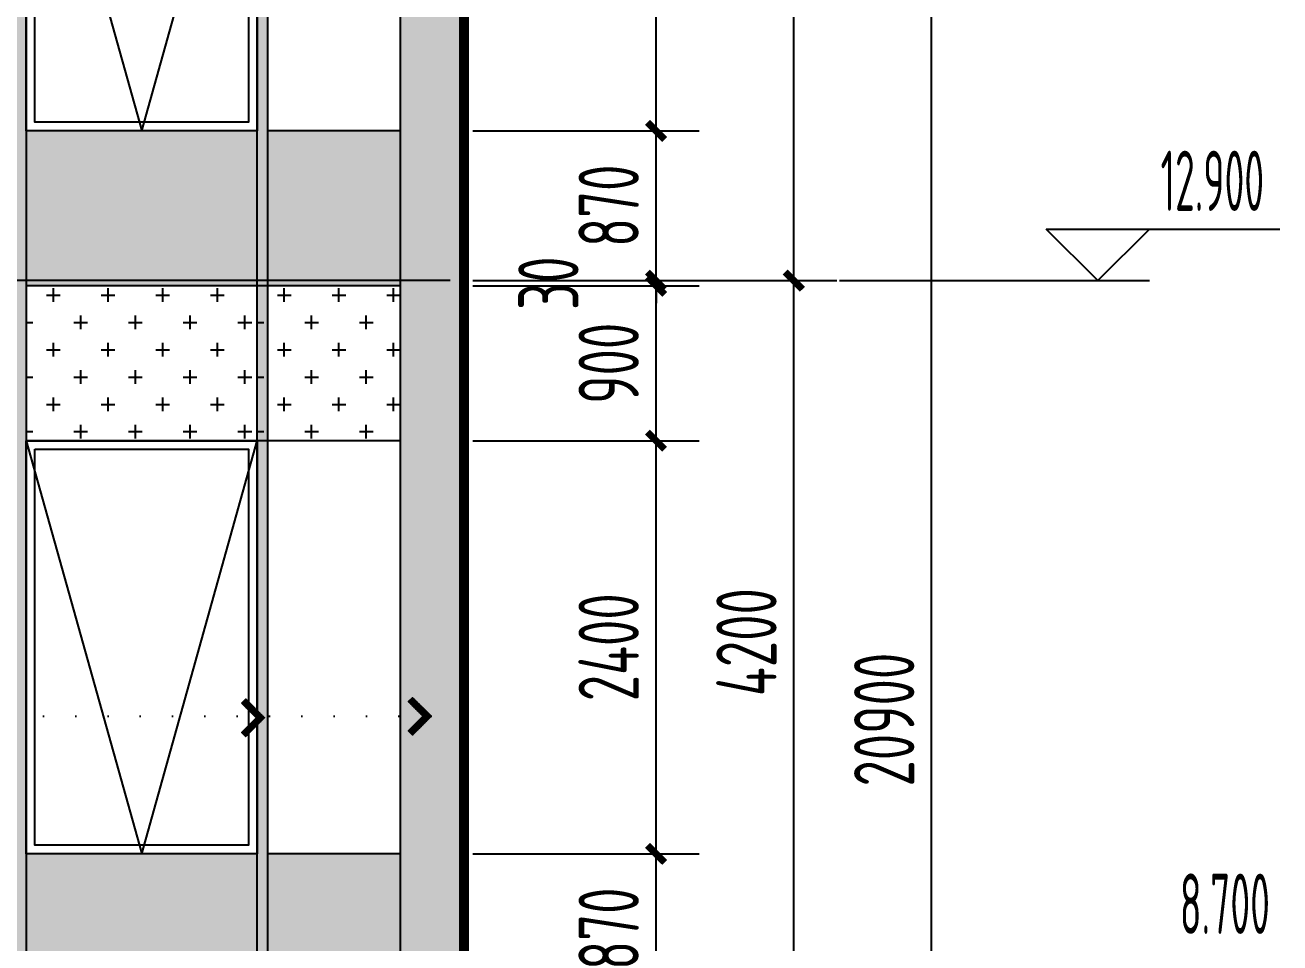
# Model space of a CAD drawing. Extents: x -863035 to 270371, y -8918 to 240488.
# Drawn here: x -263797 to -256511, y 129009 to 134341 of the extents above; entities that cross this region are included whole.
import ezdxf

# ---------------------------------------------------------------- set-up
doc = ezdxf.new("R2010")
doc.units = 0
doc.header["$LTSCALE"] = 1000
doc.header["$MEASUREMENT"] = 0
doc.linetypes.add('109-34 轴网$0$L1$0$$AUDIT_BAD_LTYPE1', pattern=[0])
doc.linetypes.add('DOT2', pattern=[0.125, 0, -0.125])
for name, color, linetype in [('01-标注_尺寸', 124, 'Continuous'), ('01-标注_标高', 200, 'Continuous'), ('01-标注_符号', 200, 'Continuous'), ('01-标注_轴线坐标', 132, 'Continuous'), ('02-TEXT_标注', 130, 'Continuous'), ('05-填充_156', 156, 'Continuous'), ('05-填充_18', 18, 'Continuous'), ('05-填充_天正', 26, 'Continuous'), ('A-C_窗', 140, 'Continuous'), ('D_铝板', 181, 'Continuous'), ('E-立面', 255, 'Continuous'), ('E-立面轮廓', 241, 'Continuous')]:
    doc.layers.add(name, color=color, linetype=linetype)
doc.layers.add('04-不打印_辅助线', color=165, linetype='Continuous', plot=False)
doc.styles.add('_TCH_DIM', font='ROS1', dxfattribs={"width": 0.75, "bigfont": 'JD'})
doc.styles.add('_TCH_DIM_T3', font='ROS1', dxfattribs={"width": 0.75, "bigfont": 'JD'})
doc.styles.add('logo-3', font='', dxfattribs={"width": 0.8})
doc.styles.get('logo-3').set_extended_font_data('SimSun')
doc.dimstyles.new('_TCH_ARCH&&100', dxfattribs={"dimtxt": 350, "dimasz": 100, "dimexe": 250, "dimexo": 300, "dimgap": 100, "dimtad": 1, "dimdec": 0, "dimzin": 0, "dimdsep": 46, "dimtxsty": '_TCH_DIM_T3', "dimblk": 'ARCHTICK', "dimcen": 0.09, "dimclrt": 7, "dimazin": 2, "dimtfac": 1, "dimtdec": 0, "dimtix": 1, "dimtmove": 2, "dimatfit": 3, "dimfxl": 0, "dimtolj": 1, "dimtzin": 0, "dimarcsym": 0})
doc.dimstyles.new('副本 ISO-1', dxfattribs={"dimtxt": 2.5, "dimasz": 1.5, "dimexe": 1.25, "dimexo": 0.625, "dimtad": 1, "dimdec": 0, "dimtxsty": 'logo-3', "dimblk": 'ARCHTICK', "dimcen": 2.5, "dimdle": 1, "dimadec": 0, "dimazin": 0, "dimtfac": 1, "dimtdec": 0, "dimtix": 1, "dimtmove": 0, "dimatfit": 3, "dimldrblk": 'AR', "dimfxl": 0, "dimarcsym": 0})

# ---------------------------------------------------------------- blocks, each defined once
blk = doc.blocks.new('*U23')
at = {"layer": '05-填充_18'}
h = blk.add_hatch(color=256, dxfattribs=at)
h.dxf.hatch_style = 1
h.paths.add_polyline_path([(60, -15050), (0, -15050), (0, 310), (60, 310)])
blk.add_lwpolyline([(60, -15050), (0, -15050), (0, 310), (60, 310)], close=True)
blk = doc.blocks.new('A$C2DDF4F07')
at = {"layer": 'A-C_窗'}
for points in [[(0, 2400), (1340, 2400), (1340, 0), (0, 0)], [(50, 2350), (1290, 2350), (1290, 50), (50, 50)]]:
    blk.add_lwpolyline(points, close=True, dxfattribs=at)
blk.add_lwpolyline([(0, 2400), (670, 0), (1340, 2400)], dxfattribs=at)
blk = doc.blocks.new('_ArchTick')
at = {"color": 0, "linetype": 'ByBlock', "const_width": 0.4}
blk.add_lwpolyline([(-0.5, -0.5), (0.5, 0.5)], dxfattribs=at)
blk = doc.blocks.new('*X7')
at = {"color": 0}
for p, q in [((-1012.3116, 1692.7221), (-1012.3116, 1692.7226)), ((-1012.3115, 1692.7227), (-1012.2838, 1692.7227)), ((-1012.3111, 1692.7217), (-1012.2828, 1692.7217)), ((-1012.3106, 1692.7211), (-1012.3106, 1692.7236)), ((-1012.3105, 1692.7237), (-1012.2848, 1692.7237)), ((-1012.3101, 1692.7207), (-1012.2818, 1692.7207)), ((-1012.3096, 1692.7201), (-1012.3096, 1692.7246)), ((-1012.3095, 1692.7247), (-1012.2858, 1692.7247)), ((-1012.3086, 1692.7191), (-1012.3086, 1692.7256)), ((-1012.3085, 1692.7257), (-1012.2868, 1692.7257)), ((-1012.3076, 1692.7181), (-1012.3076, 1692.7266)), ((-1012.3075, 1692.7267), (-1012.2878, 1692.7267)), ((-1012.3066, 1692.7171), (-1012.3066, 1692.7276)), ((-1012.3065, 1692.7277), (-1012.2888, 1692.7277)), ((-1012.3056, 1692.7161), (-1012.3056, 1692.7286)), ((-1012.3055, 1692.7287), (-1012.2898, 1692.7287)), ((-1012.3046, 1692.7151), (-1012.3046, 1692.7296)), ((-1012.3045, 1692.7297), (-1012.2908, 1692.7297)), ((-1012.3036, 1692.7141), (-1012.3036, 1692.7306)), ((-1012.3035, 1692.7307), (-1012.2918, 1692.7307)), ((-1012.3026, 1692.7131), (-1012.3026, 1692.7316)), ((-1012.3025, 1692.7317), (-1012.2928, 1692.7317)), ((-1012.3016, 1692.7121), (-1012.3016, 1692.7326)), ((-1012.3015, 1692.7327), (-1012.2938, 1692.7327)), ((-1012.3006, 1692.7111), (-1012.3006, 1692.7336)), ((-1012.3005, 1692.7337), (-1012.2948, 1692.7337)), ((-1012.2996, 1692.7101), (-1012.2996, 1692.7346)), ((-1012.2995, 1692.7347), (-1012.2958, 1692.7347)), ((-1012.2986, 1692.7091), (-1012.2986, 1692.7356)), ((-1012.2985, 1692.7357), (-1012.2968, 1692.7357)), ((-1012.2976, 1692.7081), (-1012.2976, 1692.7364)), ((-1012.2966, 1692.7071), (-1012.2966, 1692.7354)), ((-1012.2956, 1692.7061), (-1012.2956, 1692.7344)), ((-1012.2946, 1692.7051), (-1012.2946, 1692.7334)), ((-1012.2936, 1692.7041), (-1012.2936, 1692.7324)), ((-1012.2926, 1692.7031), (-1012.2926, 1692.7314)), ((-1012.2916, 1692.7021), (-1012.2916, 1692.7304)), ((-1012.2906, 1692.7011), (-1012.2906, 1692.7294)), ((-1012.2896, 1692.7001), (-1012.2896, 1692.7284)), ((-1012.2886, 1692.6991), (-1012.2886, 1692.7274)), ((-1012.2876, 1692.6981), (-1012.2876, 1692.7264)), ((-1012.2866, 1692.6971), (-1012.2866, 1692.7254)), ((-1012.2856, 1692.6961), (-1012.2856, 1692.7244)), ((-1012.2846, 1692.6951), (-1012.2846, 1692.7234)), ((-1012.2836, 1692.6941), (-1012.2836, 1692.7224)), ((-1012.2826, 1692.6931), (-1012.2826, 1692.7214)), ((-1012.3091, 1692.7197), (-1012.2808, 1692.7197)), ((-1012.3081, 1692.7187), (-1012.2798, 1692.7187)), ((-1012.3071, 1692.7177), (-1012.2788, 1692.7177)), ((-1012.3061, 1692.7167), (-1012.2778, 1692.7167)), ((-1012.3051, 1692.7157), (-1012.2768, 1692.7157)), ((-1012.3041, 1692.7147), (-1012.2758, 1692.7147)), ((-1012.3031, 1692.7137), (-1012.2748, 1692.7137)), ((-1012.3021, 1692.7127), (-1012.2738, 1692.7127)), ((-1012.3011, 1692.7117), (-1012.2728, 1692.7117)), ((-1012.3001, 1692.7107), (-1012.2718, 1692.7107)), ((-1012.2991, 1692.7097), (-1012.2708, 1692.7097)), ((-1012.2981, 1692.7087), (-1012.2698, 1692.7087)), ((-1012.2971, 1692.7077), (-1012.2688, 1692.7077)), ((-1012.2961, 1692.7067), (-1012.2678, 1692.7067)), ((-1012.2951, 1692.7057), (-1012.2668, 1692.7057)), ((-1012.2941, 1692.7047), (-1012.2658, 1692.7047)), ((-1012.2931, 1692.7037), (-1012.2648, 1692.7037)), ((-1012.2921, 1692.7027), (-1012.2638, 1692.7027)), ((-1012.2911, 1692.7017), (-1012.2628, 1692.7017)), ((-1012.2901, 1692.7007), (-1012.2618, 1692.7007)), ((-1012.2891, 1692.6997), (-1012.2608, 1692.6997)), ((-1012.2881, 1692.6987), (-1012.2598, 1692.6987)), ((-1012.2871, 1692.6977), (-1012.2588, 1692.6977)), ((-1012.2861, 1692.6967), (-1012.2578, 1692.6967)), ((-1012.2851, 1692.6957), (-1012.2568, 1692.6957)), ((-1012.2841, 1692.6947), (-1012.2558, 1692.6947)), ((-1012.2831, 1692.6937), (-1012.2548, 1692.6937)), ((-1012.2821, 1692.6927), (-1012.2538, 1692.6927)), ((-1012.2816, 1692.6921), (-1012.2816, 1692.7204)), ((-1012.2811, 1692.6917), (-1012.2528, 1692.6917)), ((-1012.2806, 1692.6911), (-1012.2806, 1692.7194)), ((-1012.2801, 1692.6907), (-1012.2518, 1692.6907)), ((-1012.2796, 1692.6901), (-1012.2796, 1692.7184)), ((-1012.2791, 1692.6897), (-1012.2508, 1692.6897)), ((-1012.2786, 1692.6891), (-1012.2786, 1692.7174)), ((-1012.2781, 1692.6887), (-1012.2498, 1692.6887)), ((-1012.2776, 1692.6881), (-1012.2776, 1692.7164)), ((-1012.2771, 1692.6877), (-1012.2488, 1692.6877)), ((-1012.2766, 1692.6871), (-1012.2766, 1692.7154)), ((-1012.2761, 1692.6867), (-1012.2478, 1692.6867)), ((-1012.2756, 1692.6861), (-1012.2756, 1692.7144)), ((-1012.2751, 1692.6857), (-1012.2468, 1692.6857)), ((-1012.2746, 1692.6851), (-1012.2746, 1692.7134)), ((-1012.2741, 1692.6847), (-1012.2458, 1692.6847)), ((-1012.2736, 1692.6841), (-1012.2736, 1692.7124)), ((-1012.2731, 1692.6837), (-1012.2448, 1692.6837)), ((-1012.2726, 1692.6831), (-1012.2726, 1692.7114)), ((-1012.2721, 1692.6827), (-1012.2438, 1692.6827)), ((-1012.2716, 1692.6821), (-1012.2716, 1692.7104)), ((-1012.2711, 1692.6817), (-1012.2428, 1692.6817)), ((-1012.2706, 1692.6811), (-1012.2706, 1692.7094)), ((-1012.2701, 1692.6807), (-1012.2418, 1692.6807)), ((-1012.2696, 1692.6801), (-1012.2696, 1692.7084)), ((-1012.2691, 1692.6797), (-1012.2408, 1692.6797)), ((-1012.2686, 1692.6791), (-1012.2686, 1692.7074)), ((-1012.2681, 1692.6787), (-1012.2398, 1692.6787)), ((-1012.2676, 1692.6781), (-1012.2676, 1692.7064)), ((-1012.2671, 1692.6777), (-1012.2388, 1692.6777)), ((-1012.2666, 1692.6771), (-1012.2666, 1692.7054)), ((-1012.2661, 1692.6767), (-1012.2378, 1692.6767)), ((-1012.2656, 1692.6761), (-1012.2656, 1692.7044)), ((-1012.2651, 1692.6757), (-1012.2368, 1692.6757)), ((-1012.2646, 1692.6751), (-1012.2646, 1692.7034)), ((-1012.2636, 1692.6741), (-1012.2636, 1692.7024)), ((-1012.2626, 1692.6731), (-1012.2626, 1692.7014)), ((-1012.2616, 1692.6721), (-1012.2616, 1692.7004)), ((-1012.2606, 1692.6711), (-1012.2606, 1692.6994)), ((-1012.2596, 1692.6701), (-1012.2596, 1692.6984)), ((-1012.2586, 1692.6424), (-1012.2586, 1692.6974)), ((-1012.2576, 1692.6434), (-1012.2576, 1692.6964)), ((-1012.2566, 1692.6444), (-1012.2566, 1692.6954)), ((-1012.2556, 1692.6454), (-1012.2556, 1692.6944)), ((-1012.2546, 1692.6464), (-1012.2546, 1692.6934)), ((-1012.2536, 1692.6474), (-1012.2536, 1692.6924)), ((-1012.2526, 1692.6484), (-1012.2526, 1692.6914)), ((-1012.2516, 1692.6494), (-1012.2516, 1692.6904)), ((-1012.2506, 1692.6504), (-1012.2506, 1692.6894)), ((-1012.2496, 1692.6514), (-1012.2496, 1692.6884)), ((-1012.2486, 1692.6524), (-1012.2486, 1692.6874)), ((-1012.2476, 1692.6534), (-1012.2476, 1692.6864)), ((-1012.2466, 1692.6544), (-1012.2466, 1692.6854)), ((-1012.2456, 1692.6554), (-1012.2456, 1692.6844)), ((-1012.2446, 1692.6564), (-1012.2446, 1692.6834)), ((-1012.2436, 1692.6574), (-1012.2436, 1692.6824)), ((-1012.2426, 1692.6584), (-1012.2426, 1692.6814)), ((-1012.2416, 1692.6594), (-1012.2416, 1692.6804)), ((-1012.2406, 1692.6604), (-1012.2406, 1692.6794)), ((-1012.2396, 1692.6614), (-1012.2396, 1692.6784)), ((-1012.2386, 1692.6624), (-1012.2386, 1692.6774)), ((-1012.2376, 1692.6634), (-1012.2376, 1692.6764)), ((-1012.2986, 1692.6307), (-1012.2703, 1692.6307)), ((-1012.2986, 1692.6042), (-1012.2986, 1692.6307)), ((-1012.2976, 1692.6317), (-1012.2693, 1692.6317)), ((-1012.2976, 1692.6034), (-1012.2976, 1692.6317)), ((-1012.2966, 1692.6327), (-1012.2683, 1692.6327)), ((-1012.2966, 1692.6044), (-1012.2966, 1692.6327)), ((-1012.2956, 1692.6337), (-1012.2673, 1692.6337)), ((-1012.2956, 1692.6054), (-1012.2956, 1692.6337)), ((-1012.2946, 1692.6347), (-1012.2663, 1692.6347)), ((-1012.2946, 1692.6064), (-1012.2946, 1692.6347)), ((-1012.2936, 1692.6357), (-1012.2653, 1692.6357)), ((-1012.2936, 1692.6074), (-1012.2936, 1692.6357)), ((-1012.2926, 1692.6367), (-1012.2643, 1692.6367)), ((-1012.2926, 1692.6084), (-1012.2926, 1692.6367)), ((-1012.2916, 1692.6377), (-1012.2633, 1692.6377)), ((-1012.2916, 1692.6094), (-1012.2916, 1692.6377)), ((-1012.2906, 1692.6387), (-1012.2623, 1692.6387)), ((-1012.2906, 1692.6104), (-1012.2906, 1692.6387)), ((-1012.2896, 1692.6397), (-1012.2613, 1692.6397)), ((-1012.2896, 1692.6114), (-1012.2896, 1692.6397)), ((-1012.2886, 1692.6407), (-1012.2603, 1692.6407)), ((-1012.2886, 1692.6124), (-1012.2886, 1692.6407)), ((-1012.2876, 1692.6417), (-1012.2593, 1692.6417)), ((-1012.2876, 1692.6134), (-1012.2876, 1692.6417)), ((-1012.2866, 1692.6427), (-1012.2583, 1692.6427)), ((-1012.2866, 1692.6144), (-1012.2866, 1692.6427)), ((-1012.2856, 1692.6437), (-1012.2573, 1692.6437)), ((-1012.2856, 1692.6154), (-1012.2856, 1692.6437)), ((-1012.2846, 1692.6447), (-1012.2563, 1692.6447)), ((-1012.2846, 1692.6164), (-1012.2846, 1692.6447)), ((-1012.2836, 1692.6457), (-1012.2553, 1692.6457)), ((-1012.2836, 1692.6174), (-1012.2836, 1692.6457)), ((-1012.2826, 1692.6467), (-1012.2543, 1692.6467)), ((-1012.2826, 1692.6184), (-1012.2826, 1692.6467)), ((-1012.2816, 1692.6477), (-1012.2533, 1692.6477)), ((-1012.2816, 1692.6194), (-1012.2816, 1692.6477)), ((-1012.2806, 1692.6487), (-1012.2523, 1692.6487)), ((-1012.2806, 1692.6204), (-1012.2806, 1692.6487)), ((-1012.2796, 1692.6497), (-1012.2513, 1692.6497)), ((-1012.2796, 1692.6214), (-1012.2796, 1692.6497)), ((-1012.2786, 1692.6507), (-1012.2503, 1692.6507)), ((-1012.2786, 1692.6224), (-1012.2786, 1692.6507)), ((-1012.2776, 1692.6517), (-1012.2493, 1692.6517)), ((-1012.2776, 1692.6234), (-1012.2776, 1692.6517)), ((-1012.2766, 1692.6527), (-1012.2483, 1692.6527)), ((-1012.2766, 1692.6244), (-1012.2766, 1692.6527)), ((-1012.2756, 1692.6537), (-1012.2473, 1692.6537)), ((-1012.2756, 1692.6254), (-1012.2756, 1692.6537)), ((-1012.2746, 1692.6547), (-1012.2463, 1692.6547)), ((-1012.2746, 1692.6264), (-1012.2746, 1692.6547)), ((-1012.2736, 1692.6557), (-1012.2453, 1692.6557)), ((-1012.2736, 1692.6274), (-1012.2736, 1692.6557)), ((-1012.2726, 1692.6567), (-1012.2443, 1692.6567)), ((-1012.2726, 1692.6284), (-1012.2726, 1692.6567)), ((-1012.2716, 1692.6577), (-1012.2433, 1692.6577)), ((-1012.2716, 1692.6294), (-1012.2716, 1692.6577)), ((-1012.2706, 1692.6587), (-1012.2423, 1692.6587)), ((-1012.2706, 1692.6304), (-1012.2706, 1692.6587)), ((-1012.2696, 1692.6597), (-1012.2413, 1692.6597)), ((-1012.2696, 1692.6314), (-1012.2696, 1692.6597)), ((-1012.2686, 1692.6607), (-1012.2403, 1692.6607)), ((-1012.2686, 1692.6324), (-1012.2686, 1692.6607)), ((-1012.2676, 1692.6617), (-1012.2393, 1692.6617)), ((-1012.2676, 1692.6334), (-1012.2676, 1692.6617)), ((-1012.2666, 1692.6627), (-1012.2383, 1692.6627)), ((-1012.2666, 1692.6344), (-1012.2666, 1692.6627)), ((-1012.2656, 1692.6637), (-1012.2373, 1692.6637)), ((-1012.2656, 1692.6354), (-1012.2656, 1692.6637)), ((-1012.2646, 1692.6647), (-1012.2363, 1692.6647)), ((-1012.2646, 1692.6364), (-1012.2646, 1692.6647)), ((-1012.2641, 1692.6747), (-1012.2358, 1692.6747)), ((-1012.2636, 1692.6657), (-1012.2353, 1692.6657)), ((-1012.2636, 1692.6374), (-1012.2636, 1692.6657)), ((-1012.2631, 1692.6737), (-1012.2348, 1692.6737)), ((-1012.2626, 1692.6667), (-1012.2343, 1692.6667)), ((-1012.2626, 1692.6384), (-1012.2626, 1692.6667)), ((-1012.2621, 1692.6727), (-1012.2338, 1692.6727)), ((-1012.2616, 1692.6677), (-1012.2333, 1692.6677)), ((-1012.2616, 1692.6394), (-1012.2616, 1692.6677)), ((-1012.2611, 1692.6717), (-1012.2328, 1692.6717)), ((-1012.2606, 1692.6687), (-1012.2323, 1692.6687)), ((-1012.2606, 1692.6404), (-1012.2606, 1692.6687)), ((-1012.2601, 1692.6707), (-1012.2318, 1692.6707)), ((-1012.2596, 1692.6697), (-1012.2313, 1692.6697)), ((-1012.2596, 1692.6414), (-1012.2596, 1692.6697)), ((-1012.2366, 1692.6644), (-1012.2366, 1692.6754)), ((-1012.2356, 1692.6654), (-1012.2356, 1692.6744)), ((-1012.2346, 1692.6664), (-1012.2346, 1692.6734)), ((-1012.2336, 1692.6674), (-1012.2336, 1692.6724)), ((-1012.2326, 1692.6684), (-1012.2326, 1692.6714)), ((-1012.2316, 1692.6694), (-1012.2316, 1692.6704)), ((-1012.3116, 1692.6177), (-1012.2833, 1692.6177)), ((-1012.3116, 1692.6172), (-1012.3116, 1692.6177)), ((-1012.3111, 1692.6167), (-1012.2843, 1692.6167)), ((-1012.3106, 1692.6187), (-1012.2823, 1692.6187)), ((-1012.3106, 1692.6162), (-1012.3106, 1692.6187)), ((-1012.3101, 1692.6157), (-1012.2853, 1692.6157)), ((-1012.3096, 1692.6197), (-1012.2813, 1692.6197)), ((-1012.3096, 1692.6152), (-1012.3096, 1692.6197)), ((-1012.3091, 1692.6147), (-1012.2863, 1692.6147)), ((-1012.3086, 1692.6207), (-1012.2803, 1692.6207)), ((-1012.3086, 1692.6142), (-1012.3086, 1692.6207)), ((-1012.3081, 1692.6137), (-1012.2873, 1692.6137)), ((-1012.3076, 1692.6217), (-1012.2793, 1692.6217)), ((-1012.3076, 1692.6132), (-1012.3076, 1692.6217)), ((-1012.3071, 1692.6127), (-1012.2883, 1692.6127)), ((-1012.3066, 1692.6227), (-1012.2783, 1692.6227)), ((-1012.3066, 1692.6122), (-1012.3066, 1692.6227)), ((-1012.3061, 1692.6117), (-1012.2893, 1692.6117)), ((-1012.3056, 1692.6237), (-1012.2773, 1692.6237)), ((-1012.3056, 1692.6112), (-1012.3056, 1692.6237)), ((-1012.3051, 1692.6107), (-1012.2903, 1692.6107)), ((-1012.3046, 1692.6247), (-1012.2763, 1692.6247)), ((-1012.3046, 1692.6102), (-1012.3046, 1692.6247)), ((-1012.3041, 1692.6097), (-1012.2913, 1692.6097)), ((-1012.3036, 1692.6257), (-1012.2753, 1692.6257)), ((-1012.3036, 1692.6092), (-1012.3036, 1692.6257)), ((-1012.3031, 1692.6087), (-1012.2923, 1692.6087)), ((-1012.3026, 1692.6267), (-1012.2743, 1692.6267)), ((-1012.3026, 1692.6082), (-1012.3026, 1692.6267)), ((-1012.3021, 1692.6077), (-1012.2933, 1692.6077)), ((-1012.3016, 1692.6277), (-1012.2733, 1692.6277)), ((-1012.3016, 1692.6072), (-1012.3016, 1692.6277)), ((-1012.3011, 1692.6067), (-1012.2943, 1692.6067)), ((-1012.3006, 1692.6287), (-1012.2723, 1692.6287)), ((-1012.3006, 1692.6062), (-1012.3006, 1692.6287)), ((-1012.3001, 1692.6057), (-1012.2953, 1692.6057)), ((-1012.2996, 1692.6297), (-1012.2713, 1692.6297)), ((-1012.2996, 1692.6052), (-1012.2996, 1692.6297)), ((-1012.2991, 1692.6047), (-1012.2963, 1692.6047)), ((-1012.2981, 1692.6037), (-1012.2973, 1692.6037))]:
    blk.add_line(p, q, dxfattribs=at)
blk = doc.blocks.new('A-ARROW')
blk.add_lwpolyline([(0.0808, 0.0525), (0.0666, 0.0666), (0, 0), (0.0666, -0.0666), (0.0808, -0.0525), (0.0283, 0)], close=True)
at = {"rotation": 180}
blk.add_blockref('*X7', (-1012.2311, 1692.6699), dxfattribs=at)
blk = doc.blocks.new('AR')
at = {"xscale": -21.59999999986031, "yscale": 21.59999999999127, "zscale": 21.6, "rotation": 359.9999997162888}
blk.add_blockref('A-ARROW', (0.002, -0.002), dxfattribs=at)
blk = doc.blocks.new('*D2396')
at = {"layer": '01-标注_轴线坐标', "color": 0, "lineweight": -2, "transparency": 16777216}
for p, q in [((52019.5, -6618.3), (53332.5, -6618.3)), ((53082.5, -10818.3), (53082.5, -6618.3)), ((52019.5, -10818.3), (53332.5, -10818.3))]:
    blk.add_line(p, q, dxfattribs=at)
at = {"layer": 'Defpoints', "color": 0, "transparency": 16777216}
for p in [(51719.5, -6618.3), (53082.5, -6618.3), (51719.5, -10818.3)]:
    blk.add_point(p, dxfattribs=at)
at = {"layer": '01-标注_轴线坐标', "color": 0, "lineweight": -2, "transparency": 16777216, "xscale": 100, "yscale": 100, "zscale": 100}
for p, rotation in [((53082.5, -6618.3), 90), ((53082.5, -10818.3), 270)]:
    blk.add_blockref('_ArchTick', p, dxfattribs=dict(at, rotation=rotation))
at = {"layer": '01-标注_轴线坐标', "color": 7, "transparency": 16777216, "insert": (52807.5, -8718.3), "char_height": 350, "attachment_point": 5, "rotation": 90, "style": '_TCH_DIM_T3'}
blk.add_mtext('\\A1;4200', dxfattribs=at)
blk = doc.blocks.new('*D2397')
at = {"layer": '01-标注_轴线坐标', "color": 0, "lineweight": -2, "transparency": 16777216}
for p, q in [((52019.5, -10818.3), (53332.5, -10818.3)), ((53082.5, -15018.3), (53082.5, -10818.3)), ((52019.5, -15018.3), (53332.5, -15018.3))]:
    blk.add_line(p, q, dxfattribs=at)
at = {"layer": 'Defpoints', "color": 0, "transparency": 16777216}
for p in [(51719.5, -10818.3), (53082.5, -10818.3), (51719.5, -15018.3)]:
    blk.add_point(p, dxfattribs=at)
at = {"layer": '01-标注_轴线坐标', "color": 0, "lineweight": -2, "transparency": 16777216, "xscale": 100, "yscale": 100, "zscale": 100}
for p, rotation in [((53082.5, -10818.3), 90), ((53082.5, -15018.3), 270)]:
    blk.add_blockref('_ArchTick', p, dxfattribs=dict(at, rotation=rotation))
at = {"layer": '01-标注_轴线坐标', "color": 7, "transparency": 16777216, "insert": (52807.5, -12918.3), "char_height": 350, "attachment_point": 5, "rotation": 90, "style": '_TCH_DIM_T3'}
blk.add_mtext('\\A1;4200', dxfattribs=at)
blk = doc.blocks.new('*D2401')
at = {"layer": '01-标注_轴线坐标', "color": 0, "lineweight": -2, "transparency": 16777216}
for p, q in [((51519.5, -2918.3), (54132.5, -2918.3)), ((53882.5, -23818.3), (53882.5, -2918.3)), ((51519.5, -23818.3), (54132.5, -23818.3))]:
    blk.add_line(p, q, dxfattribs=at)
at = {"layer": 'Defpoints', "color": 0, "transparency": 16777216}
for p in [(51219.5, -2918.3), (53882.5, -2918.3), (51219.5, -23818.3)]:
    blk.add_point(p, dxfattribs=at)
at = {"layer": '01-标注_轴线坐标', "color": 0, "lineweight": -2, "transparency": 16777216, "xscale": 100, "yscale": 100, "zscale": 100}
for p, rotation in [((53882.5, -2918.3), 90), ((53882.5, -23818.3), 270)]:
    blk.add_blockref('_ArchTick', p, dxfattribs=dict(at, rotation=rotation))
at = {"layer": '01-标注_轴线坐标', "color": 7, "transparency": 16777216, "insert": (53607.5, -13368.3), "char_height": 350, "attachment_point": 5, "rotation": 90, "style": '_TCH_DIM_T3'}
blk.add_mtext('\\A1;20900', dxfattribs=at)
blk = doc.blocks.new('*D2435')
at = {"layer": '01-标注_尺寸', "color": 0, "lineweight": -2, "transparency": 16777216}
for p, q in [((51219.5, -7548.3), (52532.5, -7548.3)), ((52282.5, -9948.3), (52282.5, -7548.3)), ((51219.5, -9948.3), (52532.5, -9948.3))]:
    blk.add_line(p, q, dxfattribs=at)
at = {"layer": 'Defpoints', "color": 0, "transparency": 16777216}
for p in [(50919.5, -7548.3), (52282.5, -7548.3), (50919.5, -9948.3)]:
    blk.add_point(p, dxfattribs=at)
at = {"layer": '01-标注_尺寸', "color": 0, "lineweight": -2, "transparency": 16777216, "xscale": 100, "yscale": 100, "zscale": 100}
for p, rotation in [((52282.5, -7548.3), 90), ((52282.5, -9948.3), 270)]:
    blk.add_blockref('_ArchTick', p, dxfattribs=dict(at, rotation=rotation))
at = {"layer": '01-标注_尺寸', "color": 7, "transparency": 16777216, "insert": (52007.5, -8748.3), "char_height": 350, "attachment_point": 5, "rotation": 90, "style": '_TCH_DIM_T3'}
blk.add_mtext('\\A1;2400', dxfattribs=at)
blk = doc.blocks.new('*D2436')
at = {"layer": '01-标注_尺寸', "color": 0, "lineweight": -2, "transparency": 16777216}
for p, q in [((51219.5, -9948.3), (52532.5, -9948.3)), ((52282.5, -10818.3), (52282.5, -9948.3)), ((51219.5, -10818.3), (52532.5, -10818.3))]:
    blk.add_line(p, q, dxfattribs=at)
at = {"layer": 'Defpoints', "color": 0, "transparency": 16777216}
for p in [(50919.5, -9948.3), (52282.5, -9948.3), (50919.5, -10818.3)]:
    blk.add_point(p, dxfattribs=at)
at = {"layer": '01-标注_尺寸', "color": 0, "lineweight": -2, "transparency": 16777216, "xscale": 100, "yscale": 100, "zscale": 100}
for p, rotation in [((52282.5, -9948.3), 90), ((52282.5, -10818.3), 270)]:
    blk.add_blockref('_ArchTick', p, dxfattribs=dict(at, rotation=rotation))
at = {"layer": '01-标注_尺寸', "color": 7, "transparency": 16777216, "insert": (52007.5, -10383.3), "char_height": 350, "attachment_point": 5, "rotation": 90, "style": '_TCH_DIM_T3'}
blk.add_mtext('\\A1;870', dxfattribs=at)
blk = doc.blocks.new('*D2437')
at = {"layer": '01-标注_尺寸', "color": 0, "lineweight": -2, "transparency": 16777216}
for p, q in [((52282.5, -10818.3), (52282.5, -10718.3)), ((51219.5, -10818.3), (52532.5, -10818.3)), ((51219.5, -10848.3), (52532.5, -10848.3)), ((52282.5, -10848.3), (52282.5, -10818.3)), ((52282.5, -10848.3), (52282.5, -10948.3))]:
    blk.add_line(p, q, dxfattribs=at)
at = {"layer": 'Defpoints', "color": 0, "transparency": 16777216}
for p in [(50919.5, -10818.3), (50919.5, -10848.3), (52282.5, -10818.3)]:
    blk.add_point(p, dxfattribs=at)
at = {"layer": '01-标注_尺寸', "color": 0, "lineweight": -2, "transparency": 16777216, "xscale": 100, "yscale": 100, "zscale": 100}
for p, rotation in [((52282.5, -10818.3), 270), ((52282.5, -10848.3), 90)]:
    blk.add_blockref('_ArchTick', p, dxfattribs=dict(at, rotation=rotation))
at = {"layer": '01-标注_尺寸', "color": 7, "transparency": 16777216, "insert": (51657.5, -10833.3), "char_height": 350, "attachment_point": 5, "rotation": 90, "style": '_TCH_DIM_T3'}
blk.add_mtext('\\A1;30', dxfattribs=at)
blk = doc.blocks.new('*D2438')
at = {"layer": '01-标注_尺寸', "color": 0, "lineweight": -2, "transparency": 16777216}
for p, q in [((51219.5, -10848.3), (52532.5, -10848.3)), ((52282.5, -11748.3), (52282.5, -10848.3)), ((51219.5, -11748.3), (52532.5, -11748.3))]:
    blk.add_line(p, q, dxfattribs=at)
at = {"layer": 'Defpoints', "color": 0, "transparency": 16777216}
for p in [(50919.5, -10848.3), (52282.5, -10848.3), (50919.5, -11748.3)]:
    blk.add_point(p, dxfattribs=at)
at = {"layer": '01-标注_尺寸', "color": 0, "lineweight": -2, "transparency": 16777216, "xscale": 100, "yscale": 100, "zscale": 100}
for p, rotation in [((52282.5, -10848.3), 90), ((52282.5, -11748.3), 270)]:
    blk.add_blockref('_ArchTick', p, dxfattribs=dict(at, rotation=rotation))
at = {"layer": '01-标注_尺寸', "color": 7, "transparency": 16777216, "insert": (52007.5, -11298.3), "char_height": 350, "attachment_point": 5, "rotation": 90, "style": '_TCH_DIM_T3'}
blk.add_mtext('\\A1;900', dxfattribs=at)
blk = doc.blocks.new('*D2439')
at = {"layer": '01-标注_尺寸', "color": 0, "lineweight": -2, "transparency": 16777216}
for p, q in [((51219.5, -11748.3), (52532.5, -11748.3)), ((52282.5, -14148.3), (52282.5, -11748.3)), ((51219.5, -14148.3), (52532.5, -14148.3))]:
    blk.add_line(p, q, dxfattribs=at)
at = {"layer": 'Defpoints', "color": 0, "transparency": 16777216}
for p in [(50919.5, -11748.3), (52282.5, -11748.3), (50919.5, -14148.3)]:
    blk.add_point(p, dxfattribs=at)
at = {"layer": '01-标注_尺寸', "color": 0, "lineweight": -2, "transparency": 16777216, "xscale": 100, "yscale": 100, "zscale": 100}
for p, rotation in [((52282.5, -11748.3), 90), ((52282.5, -14148.3), 270)]:
    blk.add_blockref('_ArchTick', p, dxfattribs=dict(at, rotation=rotation))
at = {"layer": '01-标注_尺寸', "color": 7, "transparency": 16777216, "insert": (52007.5, -12948.3), "char_height": 350, "attachment_point": 5, "rotation": 90, "style": '_TCH_DIM_T3'}
blk.add_mtext('\\A1;2400', dxfattribs=at)
blk = doc.blocks.new('*D2440')
at = {"layer": '01-标注_尺寸', "color": 0, "lineweight": -2, "transparency": 16777216}
for p, q in [((51219.5, -14148.3), (52532.5, -14148.3)), ((52282.5, -15018.3), (52282.5, -14148.3)), ((51219.5, -15018.3), (52532.5, -15018.3))]:
    blk.add_line(p, q, dxfattribs=at)
at = {"layer": 'Defpoints', "color": 0, "transparency": 16777216}
for p in [(50919.5, -14148.3), (52282.5, -14148.3), (50919.5, -15018.3)]:
    blk.add_point(p, dxfattribs=at)
at = {"layer": '01-标注_尺寸', "color": 0, "lineweight": -2, "transparency": 16777216, "xscale": 100, "yscale": 100, "zscale": 100}
for p, rotation in [((52282.5, -14148.3), 90), ((52282.5, -15018.3), 270)]:
    blk.add_blockref('_ArchTick', p, dxfattribs=dict(at, rotation=rotation))
at = {"layer": '01-标注_尺寸', "color": 7, "transparency": 16777216, "insert": (52007.5, -14583.3), "char_height": 350, "attachment_point": 5, "rotation": 90, "style": '_TCH_DIM_T3'}
blk.add_mtext('\\A1;870', dxfattribs=at)
blk = doc.blocks.new('htgrsjuhytj')
at = {"layer": '05-填充_156'}
h = blk.add_hatch(dxfattribs=at)
h.set_pattern_fill('CROSS', color=136, scale=100, angle=90)
h.set_pattern_definition([(360, (67480, 19107.46), (158.75, 158.75), [79.375, -238.125]), (90, (67519.68, 19067.77), (-158.75, 158.75), [79.375, -238.125])])
h.paths.add_polyline_path([(49965.7, -10848.3), (48625.7, -10848.3), (48625.7, -11748.3), (49965.7, -11748.3)])
h = blk.add_hatch(dxfattribs=at)
h.set_pattern_fill('CROSS', color=136, scale=100, angle=90)
h.set_pattern_definition([(360, (68820, 19107.46), (158.75, 158.75), [79.375, -238.125]), (90, (68859.68, 19067.77), (-158.75, 158.75), [79.375, -238.125])])
h.paths.add_polyline_path([(50795.7, -10848.3), (49965.7, -10848.3), (49965.7, -11748.3), (50795.7, -11748.3)])
at = {"layer": '05-填充_18'}
h = blk.add_hatch(color=256, dxfattribs=at)
h.dxf.hatch_style = 1
h.paths.add_polyline_path([(50795.7, -20178.3), (51145.7, -20178.3), (51145.7, -4818.3), (50795.7, -4818.3)])
at = {"layer": '05-填充_天正'}
h = blk.add_hatch(dxfattribs=at)
h.set_pattern_fill('AR-CONC', color=256, scale=200)
h.set_pattern_definition([(50, (11547.93, -166974.53), (364.36934, -31.87817), [38.1, -419.1]), (355, (11547.93, -166974.53), (-70.48565, 382.1133), [30.48, -335.28]), (100.451, (11578.3, -166977.2), (293.885, 350.2334), [32.38, -356.18]), (46.1842, (11547.93, -166872.93), (542.1581, -84.0847), [57.15, -628.65]), (96.6356, (11593.1, -166879.94), (474.8085, 494.8511), [48.57, -534.27]), (351.184, (11547.93, -166872.93), (474.8092, 494.8502), [45.72, -502.92]), (21, (11598.73, -166898.33), (303.22976, -204.53104), [38.1, -419.1]), (326, (11598.73, -166898.33), (123.6041, 368.3759), [30.48, -335.28]), (71.4514, (11624, -166915.38), (426.833, 163.8457), [32.38, -356.18]), (37.5, (11547.93, -166974.53), (6.17721, 169.11008), [0, -331.216, 0, -340.36, 0, -336.55]), (7.5, (11547.93, -166974.53), (133.63933, 200.36115), [0, -194.056, 0, -323.596, 0, -128.27]), (327.5, (11434.65, -166974.53), (271.18119, -11.45749), [0, -127, 0, -396.24, 0, -525.78]), (317.5, (11383.85, -166974.53), (296.25836, 50.85298), [0, -165.1, 0, -263.144, 0, -373.38])])
h.paths.add_polyline_path([(50025.7, -9948.3), (50795.7, -9948.3), (50795.7, -10848.3), (50025.7, -10848.3)])
h.paths.add_polyline_path([(48625.7, -10848.3), (49965.7, -10848.3), (49965.7, -9948.3), (48625.7, -9948.3)])
h.paths.add_polyline_path([(47225.7, -10848.3), (48565.7, -10848.3), (48565.7, -9948.3), (47225.7, -9948.3)])
h.paths.add_polyline_path([(43025.7, -9948.3), (44365.7, -9948.3), (44365.7, -10848.3), (43025.7, -10848.3)])
h.paths.add_polyline_path([(41625.7, -10848.3), (42965.7, -10848.3), (42965.7, -9948.3), (41625.7, -9948.3)])
h.paths.add_polyline_path([(41345.7, -10848.3), (41565.7, -10848.3), (41565.7, -9948.3), (41345.7, -9948.3)])
h.paths.add_polyline_path([(23995.7, -9948.3), (24765.7, -9948.3), (24765.7, -10848.3), (23995.7, -10848.3)])
h.paths.add_polyline_path([(23425.7, -10848.3), (23995.7, -10848.3), (23995.7, -9948.3), (23425.7, -9948.3)])
h.paths.add_polyline_path([(22025.7, -10848.3), (23365.7, -10848.3), (23365.7, -9948.3), (22025.7, -9948.3)])
h.paths.add_polyline_path([(17825.7, -10848.3), (19165.7, -10848.3), (19165.7, -9948.3), (17825.7, -9948.3)])
h.paths.add_polyline_path([(16425.7, -10848.3), (17765.7, -10848.3), (17765.7, -9948.3), (16425.7, -9948.3)])
h.paths.add_polyline_path([(15025.7, -10848.3), (16365.7, -10848.3), (16365.7, -9948.3), (15025.7, -9948.3)])
h.paths.add_polyline_path([(13625.7, -10848.3), (14965.7, -10848.3), (14965.7, -9948.3), (13625.7, -9948.3)])
h.paths.add_polyline_path([(11395.7, -10848.3), (12165.7, -10848.3), (12165.7, -9948.3), (11395.7, -9948.3)])
h = blk.add_hatch(dxfattribs=at)
h.set_pattern_fill('AR-CONC', color=256, scale=200)
h.set_pattern_definition([(50, (11547.93, -171174.53), (364.36934, -31.87817), [38.1, -419.1]), (355, (11547.93, -171174.53), (-70.48565, 382.1133), [30.48, -335.28]), (100.451, (11578.3, -171177.2), (293.885, 350.2334), [32.38, -356.18]), (46.1842, (11547.93, -171072.93), (542.1581, -84.0847), [57.15, -628.65]), (96.6356, (11593.1, -171079.94), (474.8085, 494.8511), [48.57, -534.27]), (351.184, (11547.93, -171072.93), (474.8092, 494.8502), [45.72, -502.92]), (21, (11598.73, -171098.33), (303.22976, -204.53104), [38.1, -419.1]), (326, (11598.73, -171098.33), (123.6041, 368.3759), [30.48, -335.28]), (71.4514, (11624, -171115.38), (426.833, 163.8457), [32.38, -356.18]), (37.5, (11547.93, -171174.53), (6.17721, 169.11008), [0, -331.216, 0, -340.36, 0, -336.55]), (7.5, (11547.93, -171174.53), (133.63933, 200.36115), [0, -194.056, 0, -323.596, 0, -128.27]), (327.5, (11434.65, -171174.53), (271.18119, -11.45749), [0, -127, 0, -396.24, 0, -525.78]), (317.5, (11383.85, -171174.53), (296.25836, 50.85298), [0, -165.1, 0, -263.144, 0, -373.38])])
h.paths.add_polyline_path([(50025.7, -14148.3), (50795.7, -14148.3), (50795.7, -15048.3), (50025.7, -15048.3)])
h.paths.add_polyline_path([(48625.7, -15048.3), (49965.7, -15048.3), (49965.7, -14148.3), (48625.7, -14148.3)])
h.paths.add_polyline_path([(47225.7, -15048.3), (48565.7, -15048.3), (48565.7, -14148.3), (47225.7, -14148.3)])
h.paths.add_polyline_path([(43025.7, -14148.3), (44365.7, -14148.3), (44365.7, -15048.3), (43025.7, -15048.3)])
h.paths.add_polyline_path([(41625.7, -15048.3), (42965.7, -15048.3), (42965.7, -14148.3), (41625.7, -14148.3)])
h.paths.add_polyline_path([(41345.7, -15048.3), (41565.7, -15048.3), (41565.7, -14148.3), (41345.7, -14148.3)])
h.paths.add_polyline_path([(40225.7, -14148.3), (40995.7, -14148.3), (40995.7, -15048.3), (40225.7, -15048.3)])
h.paths.add_polyline_path([(38825.7, -15048.3), (40165.7, -15048.3), (40165.7, -14148.3), (38825.7, -14148.3)])
h.paths.add_polyline_path([(34625.7, -14148.3), (35965.7, -14148.3), (35965.7, -15048.3), (34625.7, -15048.3)])
h.paths.add_polyline_path([(33225.7, -15048.3), (34565.7, -15048.3), (34565.7, -14148.3), (33225.7, -14148.3)])
h.paths.add_polyline_path([(31825.7, -14148.3), (33165.7, -14148.3), (33165.7, -15048.3), (31825.7, -15048.3)])
h.paths.add_polyline_path([(30425.7, -15048.3), (31765.7, -15048.3), (31765.7, -14148.3), (30425.7, -14148.3)])
h.paths.add_polyline_path([(26225.7, -14148.3), (27565.7, -14148.3), (27565.7, -15048.3), (26225.7, -15048.3)])
h.paths.add_polyline_path([(25395.7, -15048.3), (26165.7, -15048.3), (26165.7, -14148.3), (25395.7, -14148.3)])
h.paths.add_polyline_path([(23995.7, -14148.3), (24765.7, -14148.3), (24765.7, -15048.3), (23995.7, -15048.3)])
h.paths.add_polyline_path([(23425.7, -15048.3), (23995.7, -15048.3), (23995.7, -14148.3), (23425.7, -14148.3)])
h.paths.add_polyline_path([(22025.7, -15048.3), (23365.7, -15048.3), (23365.7, -14148.3), (22025.7, -14148.3)])
h.paths.add_polyline_path([(17825.7, -15048.3), (19165.7, -15048.3), (19165.7, -14148.3), (17825.7, -14148.3)])
h.paths.add_polyline_path([(16425.7, -15048.3), (17765.7, -15048.3), (17765.7, -14148.3), (16425.7, -14148.3)])
h.paths.add_polyline_path([(15025.7, -15048.3), (16365.7, -15048.3), (16365.7, -14148.3), (15025.7, -14148.3)])
h.paths.add_polyline_path([(13625.7, -15048.3), (14965.7, -15048.3), (14965.7, -14148.3), (13625.7, -14148.3)])
h.paths.add_polyline_path([(11395.7, -15048.3), (12165.7, -15048.3), (12165.7, -14148.3), (11395.7, -14148.3)])
h.paths.add_polyline_path([(10825.7, -15048.3), (11195.7, -15048.3), (11195.7, -14148.3), (10825.7, -14148.3)])
h.paths.add_polyline_path([(9425.7, -15048.3), (10765.7, -15048.3), (10765.7, -14148.3), (9425.7, -14148.3)])
h.paths.add_polyline_path([(8595.7, -15048.3), (9365.7, -15048.3), (9365.7, -14148.3), (8595.7, -14148.3)])
at = {"layer": '01-标注_标高'}
for p, q in [((54848.7, -10818.3), (54548.7, -10518.3)), ((54548.7, -10518.3), (55905.2, -10518.3)), ((54848.7, -10818.3), (55148.7, -10518.3)), ((53348.7, -10818.3), (55148.7, -10818.3))]:
    blk.add_line(p, q, dxfattribs=at)
at = {"layer": '04-不打印_辅助线'}
blk.add_lwpolyline([(51086.2, -10818.3), (3570.3, -10818.3)], dxfattribs=at)
at = {"layer": 'A-C_窗'}
for points in [[(49965.7, -9948.3), (48625.7, -9948.3)], [(50795.7, -9948.3), (50025.7, -9948.3)], [(49965.7, -10848.3), (48625.7, -10848.3)], [(50795.7, -10848.3), (49965.7, -10848.3)], [(49965.7, -11748.3), (48625.7, -11748.3)], [(50795.7, -11748.3), (49965.7, -11748.3)], [(49965.7, -14148.3), (48625.7, -14148.3)], [(50795.7, -14148.3), (50025.7, -14148.3)]]:
    blk.add_lwpolyline(points, dxfattribs=at)
at = {"layer": 'E-立面', "linetype": '109-34 轴网$0$L1$0$$AUDIT_BAD_LTYPE1'}
blk.add_line((50795.7, -4818.3), (50795.7, -20178.3), dxfattribs=at)
blk.add_lwpolyline([(48495.7, -20178.3), (51145.7, -20178.3), (51145.7, -4818.3), (27995.7, -4818.3), (27995.7, -9518.3)], dxfattribs=at)
at = {"layer": 'E-立面轮廓', "const_width": 50}
blk.add_lwpolyline([(48495.7, -20203.3), (51170.7, -20203.3), (51170.7, -4793.3), (27970.7, -4793.3), (27970.7, -9518.3)], dxfattribs=at)
at = {"layer": '01-标注_符号', "color": 51, "linetype": 'DOT2', "ltscale": 1.5, "xscale": 75, "yscale": 75, "zscale": 75}
blk.add_blockref('AR', (50007.3, -13357.3), dxfattribs=at)
at = {"layer": 'A-C_窗'}
for p in [(48625.7, -9948.3), (48625.7, -14148.3)]:
    blk.add_blockref('A$C2DDF4F07', p, dxfattribs=at)
at = {"layer": 'D_铝板'}
for p in [(48565.7, -5128.2), (49965.7, -5128.2)]:
    blk.add_blockref('*U23', p, dxfattribs=at)
at = {"layer": '02-TEXT_标注', "style": '_TCH_DIM', "width": 0.5625}
for s, p in [('12.900', (55212.4, -10413.3)), ('8.700', (55324, -14613.3))]:
    blk.add_text(s, height=350, dxfattribs=at).set_placement(p)
at = {"layer": '01-标注_尺寸'}
for p1, p2, picture, middle in [((50919.5, -9948.3), (50919.5, -7548.3), '*D2435', (52007.5, -8748.3)), ((50919.5, -10818.3), (50919.5, -9948.3), '*D2436', (52007.5, -10383.3)), ((50919.5, -11748.3), (50919.5, -10848.3), '*D2438', (52007.5, -11298.3)), ((50919.5, -14148.3), (50919.5, -11748.3), '*D2439', (52007.5, -12948.3)), ((50919.5, -15018.3), (50919.5, -14148.3), '*D2440', (52007.5, -14583.3))]:
    dim = blk.add_aligned_dim(p1=p1, p2=p2, distance=-1363, dimstyle='_TCH_ARCH&&100', dxfattribs=at)
    dim.commit()
    dim.dimension.update_dxf_attribs({"geometry": picture, "text_midpoint": middle})
dim = blk.add_linear_dim(base=(52282.5, -10818.3), p1=(50919.5, -10848.3), p2=(50919.5, -10818.3), angle=90, dimstyle='_TCH_ARCH&&100', dxfattribs=at)
dim.commit()
dim.dimension.update_dxf_attribs({"geometry": '*D2437', "text_midpoint": (51657.5, -10833.3), "dimtype": 161})
at = {"layer": '01-标注_轴线坐标'}
for p1, p2, distance, picture, middle in [((51219.5, -23818.3), (51219.5, -2918.3), -2663, '*D2401', (53607.5, -13368.3)), ((51719.5, -10818.3), (51719.5, -6618.3), -1363, '*D2396', (52807.5, -8718.3)), ((51719.5, -15018.3), (51719.5, -10818.3), -1363, '*D2397', (52807.5, -12918.3))]:
    dim = blk.add_aligned_dim(p1=p1, p2=p2, distance=distance, dimstyle='_TCH_ARCH&&100', dxfattribs=at)
    dim.commit()
    dim.dimension.update_dxf_attribs({"geometry": picture, "text_midpoint": middle})
at = {"layer": '01-标注_符号', "color": 51, "linetype": 'DOT2', "ltscale": 1.5}
blk.add_leader([(50976, -13348.9), (7263.9, -13348.9)], dimstyle='副本 ISO-1', override={"dimasz": 75, "dimtad": 0}, dxfattribs=at)

msp = doc.modelspace()

# ---------------------------------------------------------------- block references
msp.add_blockref('htgrsjuhytj', (-312416, 143674.5))

doc.saveas('drawing.dxf')
